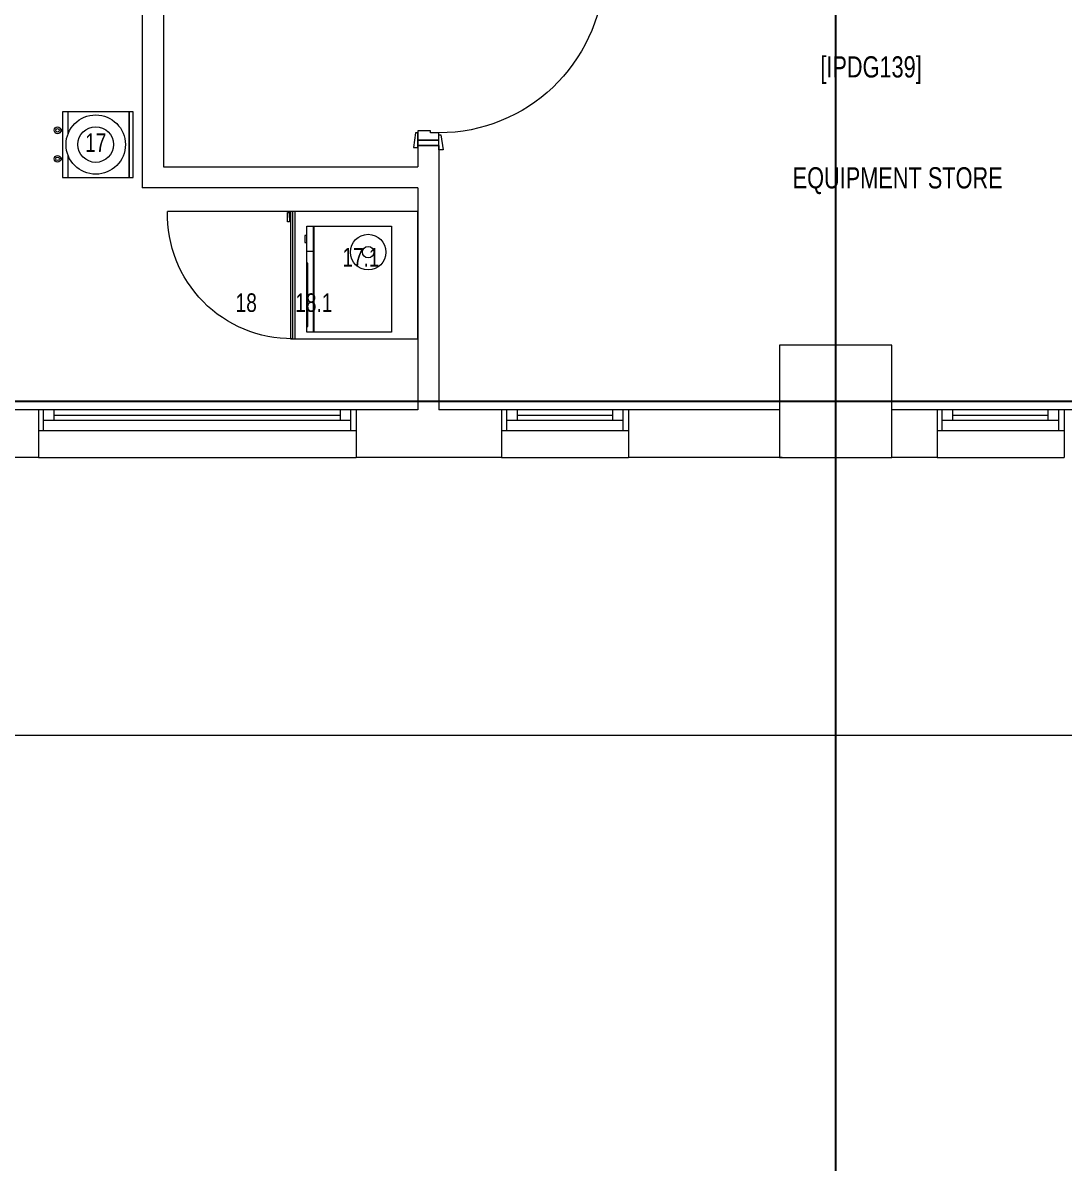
# Model space of a CAD drawing. Header units: metres. Extents: x -18745 to 220762, y -1579758 to -1356048.
# Drawn here: x 133328 to 138241, y -1415083 to -1409702 of the extents above; entities that cross this region are included whole.
import ezdxf

# ---------------------------------------------------------------- set-up
doc = ezdxf.new("R2010")
doc.units = ezdxf.units.M
doc.layers.get('0').update_dxf_attribs({"lineweight": 0})
for name, color, linetype, lineweight in [('A-100 - Copy$0$72_EGR_BASE_TEXT', 8, 'Continuous', 0), ('A-100 - Copy$0$Aluminum', 8, 'Continuous', 0), ('A-100 - Copy$0$Medical Equipment and Furniture', 8, 'Continuous', 0), ('A-100 - Copy$0$Medical Equipment and Furniture1', 8, 'Continuous', 5), ('A-100 - Copy$0$Proj', 8, 'Continuous', 0), ('A-100 - Copy$0$Structure', 8, 'Continuous', 9), ('A-100 - Copy$0$Walls', 8, 'Continuous', 0), ('A-100 - Copy$0$Wooden Joinery', 8, 'Continuous', 0)]:
    doc.layers.add(name, color=color, linetype=linetype, lineweight=lineweight)
doc.layers.add('A-100 - Copy$0$axes', color=8, linetype='Continuous')
doc.styles.add('A-100 - Copy$0$X3G_ENTITY_257CFD', font='swisscl.ttf', dxfattribs={"height": 200})
doc.styles.add('A-100 - Copy$0$X3G_ENTITY_2587EA', font='swisscl.ttf', dxfattribs={"height": 200})

# ---------------------------------------------------------------- blocks, each defined once
blk = doc.blocks.new('A-100 - Copy$0$WATER DISPENSER1')
at = {"layer": 'A-100 - Copy$0$Medical Equipment and Furniture1'}
for p, q in [((39.296, -0.3448), (39.1904, -0.3448)), ((39.5004, -0.3448), (39.3949, -0.3448))]:
    blk.add_line(p, q, dxfattribs=at)
blk.add_lwpolyline([(39.5004, -0.6333), (39.5004, -0.3183), (39.1904, -0.3183), (39.1904, -0.6333), (39.5004, -0.6333)], dxfattribs=at)
for points in [[(39.2749, -0.3183), (39.278, -0.3183), (39.278, -0.3118), (39.2749, -0.3118)], [(39.281, -0.3183), (39.278, -0.3183), (39.278, -0.3118), (39.281, -0.3118)], [(39.4098, -0.3183), (39.4129, -0.3183), (39.4129, -0.3118), (39.4098, -0.3118)], [(39.416, -0.3183), (39.4129, -0.3183), (39.4129, -0.3118), (39.416, -0.3118)], [(39.5004, -0.6333), (39.1904, -0.6333), (39.1904, -0.6529), (39.5004, -0.6529)]]:
    blk.add_lwpolyline(points, close=True, dxfattribs=at)
for centre, radius in [((39.278, -0.2956), 0.0161), ((39.278, -0.2956), 0.00834), ((39.4129, -0.2956), 0.0161), ((39.4129, -0.2956), 0.00834), ((39.3454, -0.4758), 0.14), ((39.3454, -0.4758), 0.084)]:
    blk.add_circle(centre, radius, dxfattribs=at)
blk = doc.blocks.new('A-100 - Copy$0$MICROWAVE')
at = {"layer": 'A-100 - Copy$0$Medical Equipment and Furniture1'}
for p, q in [((35.6435, -3.5463), (35.6435, -3.9463)), ((36.1435, -3.5463), (35.6435, -3.5463)), ((35.6883, -3.5368), (35.7218, -3.5368)), ((35.6883, -3.5463), (35.6883, -3.5368)), ((35.7218, -3.5463), (35.6883, -3.5463)), ((35.7218, -3.5368), (35.7218, -3.5463)), ((35.7624, -3.5463), (35.7624, -3.5771)), ((35.818, -3.5463), (36.1181, -3.5463)), ((35.818, -3.5523), (35.818, -3.5463)), ((36.1181, -3.5463), (36.1181, -3.5523)), ((36.1435, -3.9463), (36.1435, -3.5463)), ((35.6435, -3.5771), (36.1435, -3.5771)), ((35.6435, -3.5783), (36.1435, -3.5783)), ((35.6435, -3.5796), (36.1435, -3.5796)), ((35.6435, -3.5808), (36.1435, -3.5808)), ((36.1181, -3.5523), (35.818, -3.5523)), ((35.6435, -3.9463), (36.1435, -3.9463))]:
    blk.add_line(p, q, dxfattribs=at)
blk = doc.blocks.new('A-100 - Copy$0$UNDER COUNTER FRIDGE')
at = {"layer": 'A-100 - Copy$0$Medical Equipment and Furniture1', "ltscale": 10}
blk.add_line((35.575, -3.49), (35.575, -2.89), dxfattribs=at)
at = {"layer": 'A-100 - Copy$0$Medical Equipment and Furniture1'}
for p, q in [((35.575, -3.47), (36.175, -3.47)), ((35.575, -4.07), (35.575, -3.47)), ((35.575, -3.48), (36.175, -3.48)), ((35.575, -3.49), (36.175, -3.49)), ((36.175, -3.47), (36.175, -4.07)), ((36.175, -4.07), (35.575, -4.07))]:
    blk.add_line(p, q, dxfattribs=at)
for points in [[(35.58, -3.4648), (35.6243, -3.4648), (35.6243, -3.4564), (35.58, -3.4564)], [(35.58, -3.47), (35.6031, -3.47), (35.6031, -3.4648), (35.58, -3.4648)]]:
    blk.add_lwpolyline(points, close=True, dxfattribs=at)
at = {"layer": 'A-100 - Copy$0$Medical Equipment and Furniture1', "ltscale": 10}
blk.add_arc((35.5899, -3.475), 0.5852, 359.5104, 91.4525, dxfattribs=at)
blk = doc.blocks.new('A-100 - Copy$0$A$C72370EFE')
at = {"layer": 'A-100 - Copy$0$Wooden Joinery'}
for p, q in [((-0.01, -0.04), (-0.02, -0.04)), ((-0.01, -0.03), (-0.01, -0.07)), ((0, -0.03), (-0.01, -0.03)), ((0.04, -0.03), (0.05, -0.03)), ((0.05, -0.03), (0.05, -0.07)), ((0.05, -0.04), (0.06, -0.04)), ((-0.05, -0.07), (-0.05, -0.16)), ((-0.03, -0.07), (-0.03, -0.16)), ((-0.01, -0.06), (-0.02, -0.06)), ((0, -0.07), (-0.01, -0.07)), ((0.04, -0.07), (0.05, -0.07)), ((0.05, -0.06), (0.06, -0.06)), ((0.07, -0.07), (0.07, -0.16)), ((0.09, -0.07), (0.09, -0.16)), ((-0.01, -0.17), (-0.02, -0.17)), ((-0.01, -0.19), (-0.02, -0.19)), ((-0.01, -0.17), (-0.01, -0.19)), ((0.05, -0.17), (0.06, -0.17)), ((0.05, -0.17), (0.05, -0.19)), ((0.05, -0.19), (0.06, -0.19))]:
    blk.add_line(p, q, dxfattribs=at)
for centre, radius, start, end in [((-0.02, -0.07), 0.03, 90, 180), ((0.06, -0.07), 0.03, 0, 90), ((-0.02, -0.07), 0.01, 90, 180), ((0.06, -0.07), 0.01, 0, 90), ((-0.02, -0.16), 0.03, 180, 270), ((-0.02, -0.16), 0.01, 180, 270), ((0.06, -0.16), 0.01, 270, 0), ((0.06, -0.16), 0.03, 270, 0)]:
    blk.add_arc(centre, radius, start, end, dxfattribs=at)
blk = doc.blocks.new('A-100 - Copy$0$A$C41DF7AD3')
at = {"layer": 'A-100 - Copy$0$Wooden Joinery', "elevation": 0}
for points in [[(820, 780), (820, 1559), (860, 1559), (860, 780)], [(70, 780), (70, 790), (0, 800), (0, 780)], [(870, 780), (870, 790), (940, 800), (940, 780)], [(80, 680), (80, 670), (10, 660), (10, 680)], [(860, 680), (860, 670), (930, 660), (930, 680)]]:
    blk.add_lwpolyline(points, close=True, dxfattribs=at)
for points in [[(45, 780), (45, 680), (20, 680), (20, 780), (45, 780)], [(45, 780), (80, 780), (80, 740), (90, 740), (90, 680), (45, 680), (45, 780)], [(895, 780), (860, 780), (860, 740), (850, 740), (850, 680), (895, 680), (895, 780)], [(895, 780), (895, 680), (920, 680), (920, 780), (895, 780)]]:
    blk.add_lwpolyline(points, dxfattribs=at)
at = {"layer": 'A-100 - Copy$0$Wooden Joinery'}
blk.add_arc((860, 780, 0), 780, 92.9397, 180, dxfattribs=at)
at = {"layer": 'A-100 - Copy$0$Wooden Joinery', "xscale": 999.9999999998856, "yscale": 999.9999999998856, "zscale": 999.9999999998856}
blk.add_blockref('A-100 - Copy$0$A$C72370EFE', (820, 1559, 0), dxfattribs=at)
blk = doc.blocks.new('A-100 - Copy')
at = {"layer": 'A-100 - Copy$0$Aluminum'}
for p, q in [((134901.2, -1411527.7, 0), (133401.2, -1411527.7, 0)), ((133426.2, -1411627.7, 0), (133426.2, -1411527.7, 0)), ((133476.2, -1411577.7, 0), (133476.2, -1411527.7, 0)), ((134826.2, -1411577.7, 0), (134826.2, -1411527.7, 0)), ((134876.2, -1411627.7, 0), (134876.2, -1411527.7, 0)), ((136186.2, -1411527.7, -2.4), (135586.2, -1411527.7, -2.4)), ((135611.2, -1411627.7, -2.4), (135611.2, -1411527.7, -2.4)), ((135661.2, -1411577.7, -2.4), (135661.2, -1411527.7, -2.4)), ((136111.2, -1411577.7, -2.4), (136111.2, -1411527.7, -2.4)), ((136161.2, -1411627.7, -2.4), (136161.2, -1411527.7, -2.4)), ((138241.2, -1411527.7, -2.4), (137641.2, -1411527.7, -2.4)), ((137666.2, -1411627.7, -2.4), (137666.2, -1411527.7, -2.4)), ((137716.2, -1411577.7, -2.4), (137716.2, -1411527.7, -2.4)), ((138166.2, -1411577.7, -2.4), (138166.2, -1411527.7, -2.4)), ((138216.2, -1411627.7, -2.4), (138216.2, -1411527.7, -2.4)), ((134876.2, -1411577.7, 0), (133426.2, -1411577.7, 0)), ((133476.2, -1411552.7, 0), (134826.2, -1411552.7, 0)), ((136161.2, -1411577.7, -2.4), (135611.2, -1411577.7, -2.4)), ((135661.2, -1411552.7, -2.4), (136111.2, -1411552.7, -2.4)), ((138216.2, -1411577.7, -2.4), (137666.2, -1411577.7, -2.4)), ((137716.2, -1411552.7, -2.4), (138166.2, -1411552.7, -2.4)), ((134901.2, -1411627.7, 0), (133401.2, -1411627.7, 0)), ((136186.2, -1411627.7, -2.4), (135586.2, -1411627.7, -2.4)), ((138241.2, -1411627.7, -2.4), (137641.2, -1411627.7, -2.4))]:
    blk.add_line(p, q, dxfattribs=at)
at = {"layer": 'A-100 - Copy$0$axes'}
for p, q in [((137163.3, -1477297.4, 0), (137163.3, -1387547.7, 0)), ((178940.3, -1411488.2, 2.4), (95846.6, -1411488.2, 2.4))]:
    blk.add_line(p, q, dxfattribs=at)
at = {"layer": 'A-100 - Copy$0$Medical Equipment and Furniture'}
for radius in [84, 27.1]:
    blk.add_circle((134957.2, -1410783.6), radius, dxfattribs=at)
at = {"layer": 'A-100 - Copy$0$Proj'}
for p, q in [((133401.2, -1411752.7, 0), (134901.2, -1411752.7, 0)), ((135586.2, -1411752.7, 0), (136186.2, -1411752.7, 0)), ((137641.2, -1411752.7, 0), (138241.2, -1411752.7, 0))]:
    blk.add_line(p, q, dxfattribs=at)
at = {"layer": 'A-100 - Copy$0$Proj', "elevation": 2.4}
blk.add_lwpolyline([(157430.3, -1413062.7), (157430.3, -1424372.7), (116466.7, -1424372.7), (116466.7, -1413062.7)], close=True, dxfattribs=at)
at = {"layer": 'A-100 - Copy$0$Structure', "elevation": 0}
blk.add_lwpolyline([(136898.3, -1411752.7), (137428.3, -1411752.7), (137428.3, -1411222.7), (136898.3, -1411222.7)], close=True, dxfattribs=at)
at = {"layer": 'A-100 - Copy$0$Walls'}
for p, q in [((133990.9, -1407080.6, 0), (133990.9, -1410380.6, 0)), ((133890.9, -1407230.6, 0), (133890.9, -1410480.6, 0)), ((135190.9, -1410280.6, 0), (135290.9, -1410280.6, 0)), ((135190.9, -1410280.6, 0), (135190.9, -1410380.6, 0)), ((135290.9, -1410280.6, 0), (135190.9, -1410280.6, 0)), ((135290.9, -1410280.6, 0), (135290.9, -1411527.7, 0)), ((133990.9, -1410380.6, 0), (135190.9, -1410380.6, 0)), ((135190.9, -1410480.6, 0), (133890.9, -1410480.6, 0)), ((135190.9, -1410480.6, 0), (135190.9, -1411527.7, 0)), ((133401.2, -1411527.7, 0), (132141.7, -1411527.7, 0)), ((133401.2, -1411527.7, 0), (133401.2, -1411752.7, 0)), ((135190.9, -1411527.7, 0), (134901.2, -1411527.7, 0)), ((134901.2, -1411527.7, 0), (134901.2, -1411752.7, 0)), ((135586.2, -1411527.7, 0), (135290.9, -1411527.7, 0)), ((135586.2, -1411527.7, 0), (135586.2, -1411752.7, 0)), ((136898.3, -1411527.7, 0), (136186.2, -1411527.7, 0)), ((136186.2, -1411527.7, 0), (136186.2, -1411752.7, 0)), ((137641.2, -1411527.7, 0), (137428.3, -1411527.7, 0)), ((137641.2, -1411527.7, 0), (137641.2, -1411752.7, 0)), ((139513.3, -1411527.7, 0), (138241.2, -1411527.7, 0)), ((138241.2, -1411527.7, 0), (138241.2, -1411752.7, 0)), ((133401.2, -1411752.7, 0), (132141.7, -1411752.7, 0)), ((135586.2, -1411752.7, 0), (134901.2, -1411752.7, 0)), ((136911.2, -1411752.7, 0), (136186.2, -1411752.7, 0)), ((137641.2, -1411752.7, 0), (137428.3, -1411752.7, 0))]:
    blk.add_line(p, q, dxfattribs=at)
at = {"layer": 'A-100 - Copy$0$Medical Equipment and Furniture', "yscale": 1000.000000000003, "rotation": 90}
for name, p, xscale, zscale in [('A-100 - Copy$0$WATER DISPENSER1', (133196.1, -1449621.5, 0), 1000.000000000003, 1000.000000000003), ('A-100 - Copy$0$UNDER COUNTER FRIDGE', (131120.9, -1375017.2, 0), -1000.000000000003, 1000), ('A-100 - Copy$0$MICROWAVE', (131120.9, -1375017.2, 0), -1000.000000000003, 1000)]:
    blk.add_blockref(name, p, dxfattribs=dict(at, xscale=xscale, zscale=zscale))
at = {"layer": 'A-100 - Copy$0$Wooden Joinery', "xscale": -1, "rotation": 270}
blk.add_blockref('A-100 - Copy$0$A$C41DF7AD3', (134510.9, -1410300.6, 0), dxfattribs=at)
at = {"layer": 'A-100 - Copy$0$72_EGR_BASE_TEXT', "char_height": 100, "attachment_point": 2, "style": 'A-100 - Copy$0$X3G_ENTITY_2587EA'}
for s, insert in [('[IPDG139]', (137329.9, -1409859.6, 0)), ('EQUIPMENT STORE', (137455.5, -1410383.1, 0))]:
    blk.add_mtext(s, dxfattribs=dict(at, insert=insert))
at = {"layer": 'A-100 - Copy$0$Medical Equipment and Furniture', "char_height": 87.47, "attachment_point": 2, "style": 'A-100 - Copy$0$X3G_ENTITY_257CFD'}
for s, insert in [('17', (133671.6, -1410223.8, 0)), ('17.1', (134923.1, -1410764.2, 0)), ('18', (134382, -1410978.3, 0)), ('18.1', (134701, -1410978.3, 0))]:
    blk.add_mtext(s, dxfattribs=dict(at, insert=insert))

msp = doc.modelspace()

# ---------------------------------------------------------------- block references
msp.add_blockref('A-100 - Copy', (0, 0))

doc.saveas('drawing.dxf')
